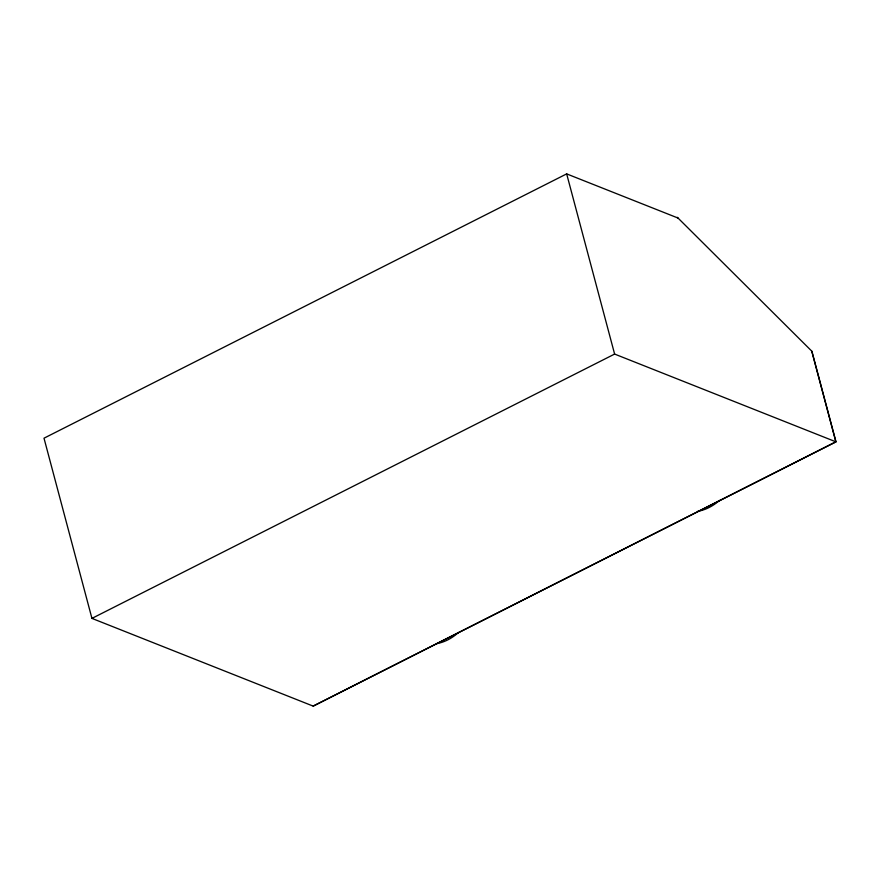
<?xml version="1.0" encoding="UTF-8"?>
<svg xmlns="http://www.w3.org/2000/svg" width="880" height="880" viewBox="0 0 880 880"><rect width="100%" height="100%" fill="white"/><g stroke="black" fill="none" stroke-linecap="round" stroke-linejoin="round"><path stroke-width="1.32" d="M678.051 218.053L566.665 173.888L44 438.196L91.938 618.387L313.181 706.112L836 441.859L811.899 351.274L677.303 217.316M91.938 618.387L614.614 354.068L835.846 441.804L811.712 351.087M313.181 706.112L835.846 441.804M566.665 173.888L614.614 354.068M458.469 632.467A48.719 39.479 -68.3 0 1 436.689 643.643M719.433 500.423A48.719 39.479 -68.3 0 1 697.752 511.313"/></g></svg>
